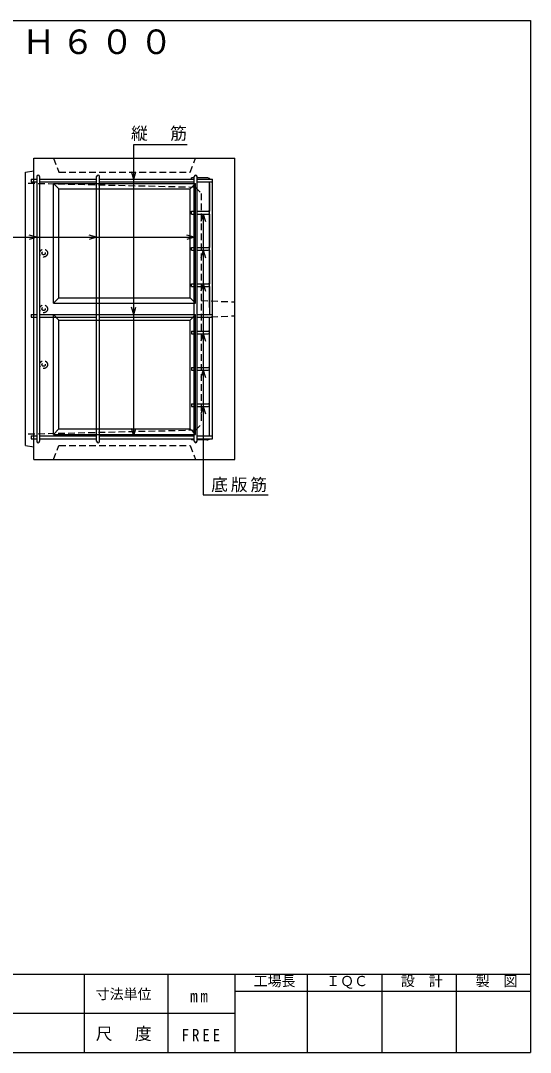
# Model space of a CAD drawing. Units: millimetres at full size, sheet at 1:20; details may follow other scales. Extents: x -2700 to 2700, y -1900 to 1800.
# Drawn here: x 873 to 2700, y -1900 to 1800 of the extents above; entities that cross this region are included whole.
import ezdxf
from ezdxf.enums import TextEntityAlignment as Align

# ---------------------------------------------------------------- set-up
doc = ezdxf.new("R2010")
doc.units = ezdxf.units.MM
doc.header["$LTSCALE"] = 20
doc.linetypes.add('DASHED1', pattern=[1.8, 1.2, -0.6])
for name, color, linetype in [('0-1', 7, 'DASHED1'), ('0-2', 3, 'Continuous'), ('0-3', 7, 'Continuous'), ('F-0', 2, 'Continuous')]:
    doc.layers.add(name, color=color, linetype=linetype)
doc.styles.add('ＭＳ ゴシック', font='')
doc.styles.get('ＭＳ ゴシック').set_extended_font_data('MS Gothic')

msp = doc.modelspace()

# ---------------------------------------------------------------- linework, layer by layer
at = {"layer": '0-1', "linetype": 'Continuous'}
for p, q in [((920, 1306.32), (1640, 1306.32)), ((920, 226.32), (920, 1306.32)), ((890, 1256.32), (920, 1261.33)), ((890, 276.32), (890, 1256.32)), ((990, 1216.32), (1010, 1196.32)), ((1480, 1196.32), (1500, 1216.32)), ((1480, 806.32), (1480, 1196.32)), ((1500, 786.32), (1500, 1216.32)), ((990, 786.32), (1010, 806.32)), ((990, 786.32), (1500, 786.32)), ((1010, 806.32), (1480, 806.32)), ((1480, 806.32), (1500, 786.32)), ((990, 746.32), (1010, 726.32)), ((1480, 726.32), (1500, 746.32)), ((1500, 316.32), (1500, 746.32)), ((1480, 336.32), (1480, 726.32)), ((990, 316.32), (1010, 336.32)), ((1010, 336.32), (1480, 336.32)), ((1480, 336.32), (1500, 316.32)), ((990, 316.32), (1500, 316.32)), ((890, 276.32), (920, 271.32))]:
    msp.add_line(p, q, dxfattribs=at)
at = {"layer": '0-1'}
for p, q in [((1480, 1256.32), (1500, 1306.32)), ((1499.04, 1201.82), (890, 1216.32)), ((1499.04, 1201.82), (1520, 1180.36)), ((1520, 1180.36), (1520, 352.29)), ((1520, 796.32), (1640, 791.32)), ((1520, 736.32), (1640, 741.32)), ((1499.04, 330.83), (1520, 352.29)), ((1499.04, 330.83), (890, 316.32)), ((1480, 276.33), (1500, 226.33))]:
    msp.add_line(p, q, dxfattribs=at)
at = {"layer": '0-1', "linetype": 'Continuous'}
for points in [[(920, 226.32), (1640, 226.32), (1640, 1306.32)], [(990, 786.32), (990, 1216.32), (1500, 1216.32)], [(1010, 806.32), (1010, 1196.32), (1480, 1196.32)], [(990, 316.32), (990, 746.32), (1500, 746.32)], [(1010, 336.32), (1010, 726.32), (1480, 726.32)]]:
    msp.add_lwpolyline(points, dxfattribs=at)
at = {"layer": '0-1'}
for points in [[(990, 1306.32), (1010, 1256.32), (1480, 1256.32)], [(990, 226.33), (1010, 276.33), (1480, 276.33)]]:
    msp.add_lwpolyline(points, dxfattribs=at)
for centre, radius in [((955, 966.32), 14), ((955, 966.32), 6), ((955, 766.32), 14), ((955, 766.32), 6), ((955, 566.32), 14), ((955, 566.32), 6)]:
    msp.add_circle(centre, radius, dxfattribs=at)
at = {"layer": '0-2'}
for p, q in [((910, 1231.93), (930, 1231.93)), ((930, 1241.32), (930, 291.32)), ((940, 1241.32), (940, 291.32)), ((940, 1231.93), (1145, 1231.93)), ((940, 1221.93), (1145, 1221.93)), ((1145, 291.33), (1145, 1241.32)), ((1155, 291.33), (1155, 1241.32)), ((1155, 1231.93), (1495, 1231.93)), ((1155, 1221.93), (1495, 1221.93)), ((1485, 1231.93), (1485, 1236.32)), ((1495, 1236.32), (1485, 1236.32)), ((1495, 291.33), (1495, 1241.32)), ((1505, 291.32), (1505, 1241.32)), ((1540, 1236.32), (1505, 1236.32)), ((1505, 1231.93), (1560, 1231.93)), ((1505, 1221.93), (1560, 1221.93)), ((1540, 1231.93), (1560, 1231.93)), ((1540, 1221.93), (1560, 1221.93)), ((1560, 1221.93), (1560, 1231.93)), ((1550, 1216.32), (1550, 1116.32)), ((1550, 771.32), (1550, 1216.32)), ((1560, 316.33), (1560, 1216.32)), ((1485, 1106.32), (1485, 1116.32)), ((1485, 1116.32), (1495, 1116.32)), ((1505, 1116.32), (1545, 1116.32)), ((1485, 1106.32), (1495, 1106.32)), ((1505, 1106.32), (1545, 1106.32)), ((1550, 1106.32), (1550, 986.32)), ((1485, 976.32), (1495, 976.32)), ((1505, 986.32), (1545, 986.32)), ((1505, 976.32), (1545, 976.32)), ((1550, 976.32), (1550, 856.32)), ((1505, 856.32), (1545, 856.32)), ((1485, 846.32), (1495, 846.32)), ((1505, 846.32), (1545, 846.32)), ((1550, 846.32), (1550, 746.32)), ((910, 746.33), (930, 746.33)), ((940, 746.32), (1145, 746.32)), ((1155, 746.32), (1495, 746.32)), ((1505, 746.32), (1560, 746.32)), ((1540, 746.32), (1560, 746.32)), ((1560, 736.32), (1560, 746.32)), ((940, 736.32), (1145, 736.32)), ((1155, 736.32), (1495, 736.32)), ((1505, 736.32), (1560, 736.32)), ((1550, 686.32), (1550, 736.32)), ((1550, 316.33), (1550, 736.32)), ((1485, 686.32), (1495, 686.32)), ((1505, 686.32), (1545, 686.32)), ((1505, 676.32), (1545, 676.32)), ((1550, 556.32), (1550, 676.32)), ((1485, 556.32), (1495, 556.32)), ((1505, 556.32), (1545, 556.32)), ((1505, 546.32), (1545, 546.32)), ((1550, 426.32), (1550, 546.32)), ((1485, 426.32), (1485, 416.32)), ((1485, 426.32), (1495, 426.32)), ((1485, 416.32), (1495, 416.32)), ((1505, 426.32), (1545, 426.32)), ((1505, 416.32), (1545, 416.32)), ((1550, 316.33), (1550, 416.32)), ((910, 310.72), (930, 310.72)), ((940, 310.72), (1145, 310.72)), ((940, 300.72), (1145, 300.72)), ((1155, 310.72), (1495, 310.72)), ((1155, 300.72), (1495, 300.72)), ((1485, 300.72), (1485, 296.33)), ((1495, 296.33), (1485, 296.33)), ((1505, 310.72), (1560, 310.72)), ((1505, 300.72), (1560, 300.72)), ((1540, 296.33), (1505, 296.33)), ((1540, 310.72), (1560, 310.72)), ((1540, 300.72), (1560, 300.72)), ((1560, 300.72), (1560, 310.72)), ((1560, 300.72), (1560, 310.72))]:
    msp.add_line(p, q, dxfattribs=at)
for points in [[(910, 1231.93), (910, 1221.93), (930, 1221.93)], [(1485, 976.32), (1485, 986.32), (1495, 986.32)], [(1485, 846.32), (1485, 856.32), (1495, 856.32)], [(910, 746.33), (910, 736.33), (930, 736.33)], [(1540, 736.32), (1560, 736.32), (1560, 746.32)], [(1485, 686.32), (1485, 676.32), (1495, 676.32)], [(1485, 556.32), (1485, 546.32), (1495, 546.32)], [(910, 310.72), (910, 300.72), (930, 300.72)]]:
    msp.add_lwpolyline(points, dxfattribs=at)
for centre, radius, start, end in [((935, 1241.32), 5, 90, 180), ((935, 1241.32), 5, 0, 90), ((1150, 1241.32), 5, 90, 180), ((1150, 1241.32), 5, 0, 90), ((1500, 1241.32), 5, 90, 180), ((1500, 1241.32), 5, 0, 90), ((1540, 1216.32), 20, 51.29047, 90), ((1540, 1216.32), 10, 0, 34.10095), ((1540, 1216.32), 20, 0, 16.27968), ((1545, 1111.32), 5, 270, 90), ((1545, 981.32), 5, 270, 90), ((1545, 851.32), 5, 270, 90), ((1545, 681.32), 5, 270, 90), ((1545, 551.32), 5, 270, 90), ((1545, 421.32), 5, 270, 90), ((1540, 316.33), 20, 270, 308.70953), ((1540, 316.33), 10, 325.89905, 0), ((1540, 316.33), 20, 343.72032, 360), ((935, 291.33), 5, 180, 270), ((935, 291.33), 5, 270, 0), ((1150, 291.33), 5, 180, 270), ((1150, 291.33), 5, 270, 0), ((1500, 291.33), 5, 180, 270), ((1500, 291.33), 5, 270, 0)]:
    msp.add_arc(centre, radius, start, end, dxfattribs=at)
at = {"layer": '0-3'}
for p, q in [((1277.86, 1355.81), (1469.83, 1355.81)), ((1277.86, 310.72), (1277.86, 1355.81)), ((1277.86, 1231.93), (1269.7, 1258.31)), ((1277.86, 1231.93), (1286.03, 1258.31)), ((1526.81, 1106.32), (1518.64, 1079.94)), ((1526.81, 1106.32), (1526.81, 99.63)), ((1526.81, 1106.32), (1534.98, 1079.94)), ((662.24, 1022.97), (1495, 1022.97)), ((930, 1022.97), (903.62, 1031.13)), ((930, 1022.97), (903.62, 1014.8)), ((1145, 1022.97), (1118.62, 1031.13)), ((1145, 1022.97), (1118.62, 1014.8)), ((1495, 1022.97), (1468.62, 1031.13)), ((1495, 1022.97), (1468.62, 1014.8)), ((1526.81, 976.32), (1518.64, 949.94)), ((1526.81, 976.32), (1534.98, 949.94)), ((1526.81, 856.32), (1518.64, 829.94)), ((1526.81, 856.32), (1534.98, 829.94)), ((1277.86, 746.32), (1269.7, 772.71)), ((1277.86, 746.32), (1286.03, 772.71)), ((1526.81, 676.32), (1518.64, 649.94)), ((1526.81, 676.32), (1534.98, 649.94)), ((1526.81, 546.32), (1518.64, 519.94)), ((1526.81, 546.32), (1534.98, 519.94)), ((1526.81, 416.32), (1518.64, 389.94)), ((1526.81, 416.32), (1534.98, 389.94)), ((1277.86, 310.72), (1269.7, 337.1)), ((1277.86, 310.72), (1286.03, 337.1)), ((1526.81, 99.63), (1759.55, 99.63))]:
    msp.add_line(p, q, dxfattribs=at)
at = {"layer": 'F-0'}
for p, q in [((-2700, 1800), (2700, 1800)), ((2700, 1800), (2700, -1900)), ((-2700, -1620), (2700, -1620)), ((1100, -1620), (1100, -1900)), ((1400, -1620), (1400, -1900)), ((1640, -1620), (1640, -1900)), ((1900, -1620), (1900, -1900)), ((2168, -1620), (2168, -1900)), ((2434, -1620), (2434, -1900)), ((1640, -1680), (2700, -1680)), ((-1700, -1760), (1640, -1760)), ((-2700, -1900), (2700, -1900))]:
    msp.add_line(p, q, dxfattribs=at)

# ---------------------------------------------------------------- texts
at = {"layer": '0-3', "color": 3, "insert": (-1088.42, 1670.08), "char_height": 87.98, "attachment_point": 7, "style": 'ＭＳ ゴシック'}
msp.add_mtext('\\T1.17;ハンドホール\u3000下部\u3000９００用Ｈ６００', dxfattribs=at)
at = {"layer": '0-3', "char_height": 43.99, "attachment_point": 7, "style": 'ＭＳ ゴシック'}
for s, insert in [('\\T1.17;縦\u3000筋', (1268.29, 1368.54)), ('\\T1.17;底版筋', (1555.6, 108.6))]:
    msp.add_mtext(s, dxfattribs=dict(at, insert=insert))
at = {"layer": 'F-0', "color": 4, "style": 'ＭＳ ゴシック'}
for s, p in [('工場長', (1707.89, -1673.52)), ('ＩＱＣ', (1967.89, -1673.52)), ('設\u3000計', (2235.89, -1673.52)), ('製\u3000図', (2503.89, -1673.52)), ('寸法単位', (1141.75, -1720))]:
    msp.add_text(s, height=36.66, dxfattribs=at).set_placement(p, align=Align.BOTTOM_LEFT)
at = {"layer": 'F-0', "color": 7, "char_height": 43.99, "attachment_point": 7, "style": 'ＭＳ ゴシック'}
for s, insert in [('\\T1.36;\\W0.9;mm', (1480.31, -1720)), ('\\T1.17;尺\u3000度', (1141.75, -1860)), ('\\T1.38;\\W0.9;FREE', (1449.2, -1860))]:
    msp.add_mtext(s, dxfattribs=dict(at, insert=insert))

doc.saveas('drawing.dxf')
